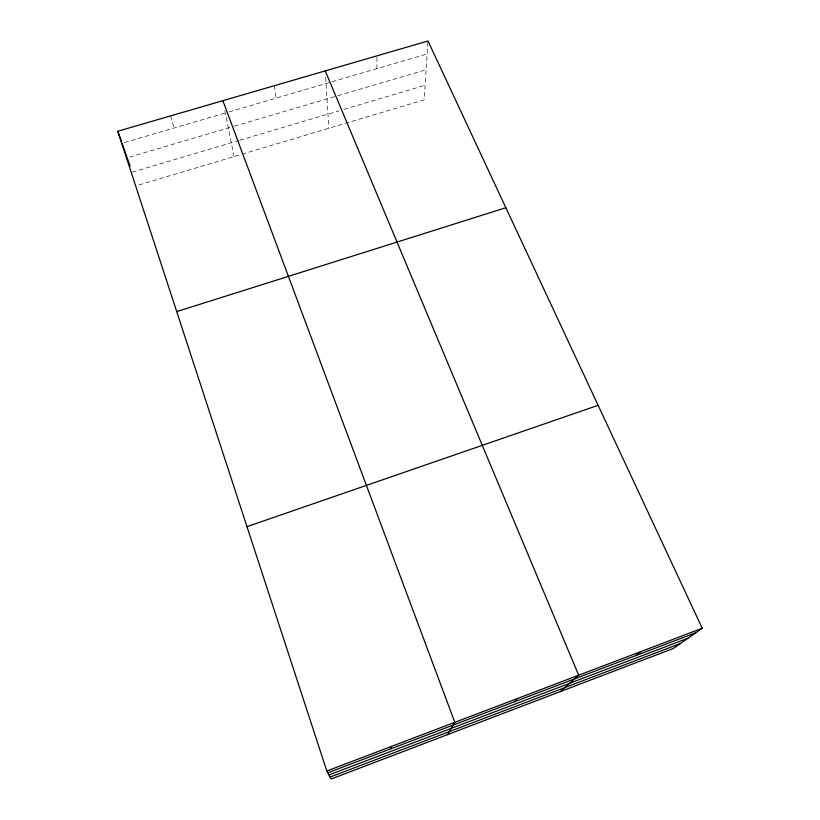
<?xml version="1.0" encoding="UTF-8"?>
<svg xmlns="http://www.w3.org/2000/svg" width="820" height="820" viewBox="0 0 820 820"><rect width="100%" height="100%" fill="white"/><g stroke="black" fill="none" stroke-linecap="round" stroke-linejoin="round"><path stroke-width="0.61" stroke-dasharray="4.1 3.07" d="M376.933 68.665L376.964 55.852M427.927 42.179L424.155 99.845L136.971 185.546M132.235 172.149L238.599 140.609M239.809 140.251L338.957 110.843M343.836 109.398L425.108 85.29M129.581 157.061L233.177 126.546M234.397 126.188L336.733 96.042M337.953 95.684L426.123 69.71M124.445 142.536L225.346 113.016M228.964 111.95L427.158 53.966M170.683 115.866L174.024 128.033M224.854 110.546L234.059 156.569M274.392 85.69L276.012 98.185M325.653 77.224L328.84 128.289"/><path stroke-width="1.23" d="M390.986 748.742L391.335 746.456M447.525 734.628L454.803 722.328L222.876 100.686M514.365 701.797L517.236 698.589M560.449 691.547L578.674 675.219L325.253 70.899M635.674 655.631L640.943 651.541M702.207 628.253L673.384 648.456L331.198 779L326.821 770.995L117.793 131.251L428.009 41L702.207 628.253L326.821 770.995M327.795 772.788L695.77 632.763M328.984 774.941L688.021 638.196M330.132 777.053L680.426 643.526M246.984 526.665L598.118 405.316M176.72 311.61L505.858 207.726M117.793 131.251L121.606 142.044M122.026 143.244L126.762 156.661M127.161 157.778L130.124 166.163"/></g></svg>
